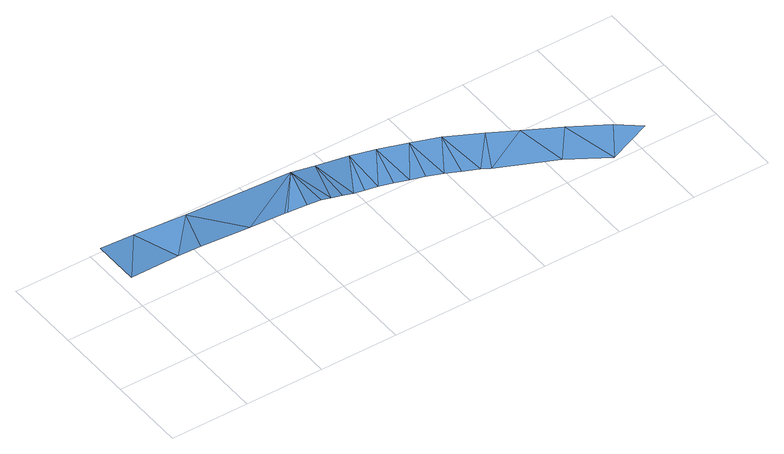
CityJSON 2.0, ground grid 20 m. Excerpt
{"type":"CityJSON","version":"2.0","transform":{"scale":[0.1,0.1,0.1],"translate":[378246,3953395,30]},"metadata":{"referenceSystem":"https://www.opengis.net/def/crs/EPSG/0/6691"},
"CityObjects":{
"waterbody1":{"type":"WaterBody","attributes":{"name":"妙正寺川","class":"1030"},"geometry":[{"type":"MultiSurface","lod":"1","boundaries":[[[0,1,2]],[[2,3,0]],[[3,4,0]],[[3,5,4]],[[5,6,4]],[[6,7,4]],[[6,8,7]],[[8,9,7]],[[9,10,7]],[[10,11,7]],[[11,12,7]],[[12,13,7]],[[12,14,13]],[[14,15,13]],[[15,16,13]],[[15,17,16]],[[17,18,16]],[[18,19,16]],[[18,20,19]],[[20,21,19]],[[21,22,19]],[[21,23,22]],[[23,24,22]],[[24,25,22]],[[24,26,25]],[[26,27,25]],[[27,28,25]],[[27,29,28]],[[30,28,29]],[[29,31,30]],[[31,32,30]],[[31,33,32]],[[34,32,33]],[[35,34,33]]]}]}
},
"vertices":[
[97,373,42],[10,375,46],[8,255,48],[138,262,40],[233,369,36],[199,262,37],[329,259,30],[512,363,23],[422,258,24],[430,258,24],[480,255,23],[515,252,21],[539,248,18],[573,358,15],[567,244,14],[594,240,10],[657,347,10],[619,234,10],[651,227,10],[719,331,10],[686,218,10],[721,207,9],[791,309,9],[756,195,9],[795,180,9],[861,283,9],[831,164,9],[869,146,10],[946,239,9],[891,134,9],[1015,203,8],[1036,71,8],[1102,156,8],[1133,9,9],[1193,101,9],[1246,54,12]
]}
